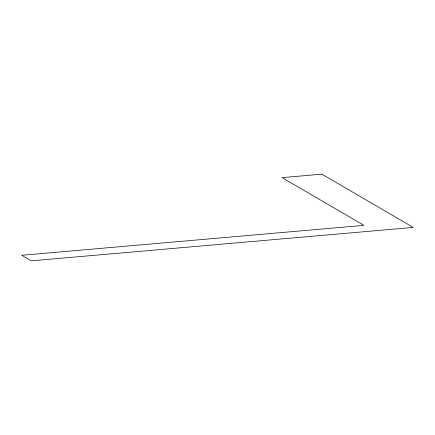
<?xml version="1.0" encoding="UTF-8"?>
<svg xmlns="http://www.w3.org/2000/svg" width="435" height="435" viewBox="0 0 435 435"><rect width="100%" height="100%" fill="white"/><g stroke="black" fill="none" stroke-linecap="round" stroke-linejoin="round"><path stroke-width="0.65" d="M321.867 174.163L282.076 177.643L363.943 225.352L21.75 255.291L31.271 260.837L413.25 227.418L321.867 174.163"/></g></svg>
